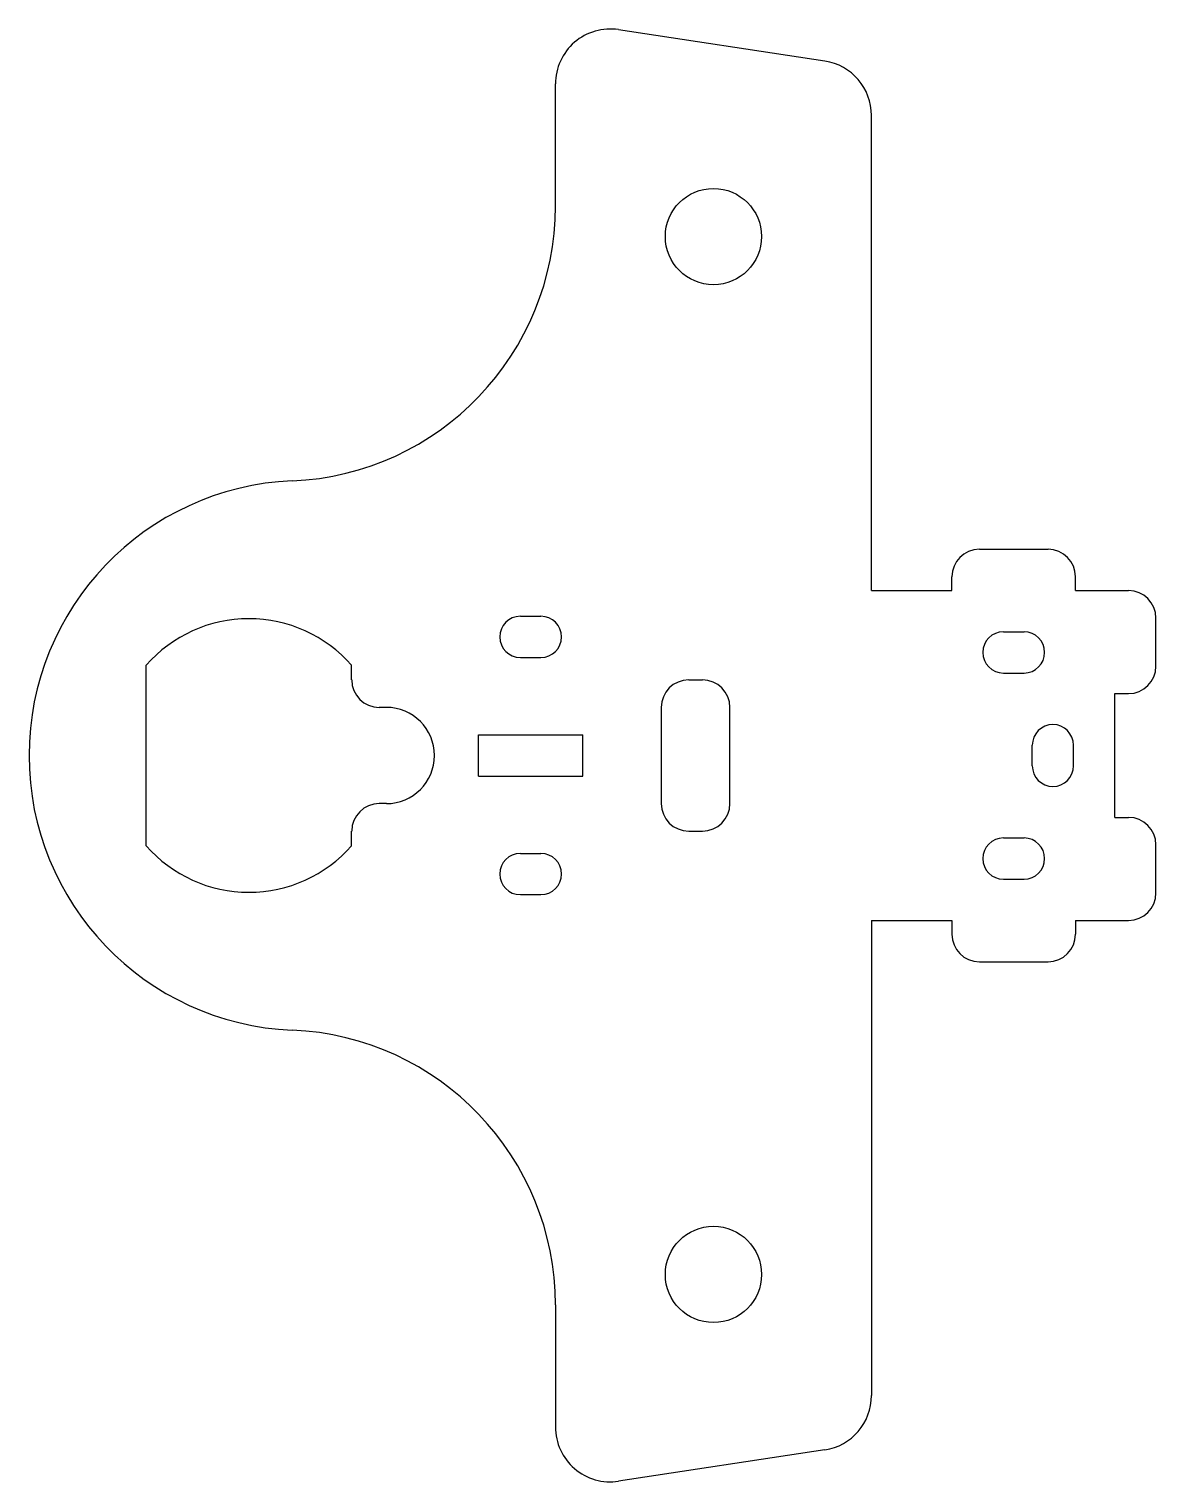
# Model space of a CAD drawing. Extents: x -124 to -42, y -251 to -145.
import ezdxf

# ---------------------------------------------------------------- set-up
doc = ezdxf.new("R2010")
doc.units = 0
doc.layers.add('VISIBLE', color=7, linetype='CONTINUOUS')

msp = doc.modelspace()

# ---------------------------------------------------------------- linework, layer by layer
at = {"layer": 'VISIBLE'}
for p, q in [((-65.95, -147.52), (-80.95, -145.24)), ((-85.55, -158.08), (-85.55, -149.19)), ((-62.55, -186.04), (-62.55, -151.48)), ((-54.7, -183.04), (-49.7, -183.04)), ((-56.7, -186.04), (-56.7, -185.04)), ((-47.7, -186.04), (-47.7, -185.04)), ((-62.55, -186.04), (-56.7, -186.04)), ((-47.7, -186.04), (-43.85, -186.04)), ((-88.1, -187.91), (-86.6, -187.91)), ((-41.85, -191.54), (-41.85, -188.04)), ((-52.95, -189.04), (-51.45, -189.04)), ((-88.1, -190.91), (-86.6, -190.91)), ((-115.33, -204.61), (-115.33, -191.47)), ((-100.38, -192.54), (-100.38, -191.47)), ((-52.95, -192.04), (-51.45, -192.04)), ((-75.85, -192.54), (-74.85, -192.54)), ((-44.85, -202.54), (-44.85, -193.54)), ((-44.85, -193.54), (-43.85, -193.54)), ((-97.85, -194.54), (-98.37, -194.54)), ((-77.85, -194.54), (-77.85, -201.54)), ((-72.85, -201.54), (-72.85, -194.54)), ((-91.15, -199.54), (-91.15, -196.54)), ((-91.15, -196.54), (-83.55, -196.54)), ((-83.55, -199.54), (-83.55, -196.54)), ((-50.85, -198.79), (-50.85, -197.29)), ((-47.85, -198.79), (-47.85, -197.29)), ((-91.15, -199.54), (-83.55, -199.54)), ((-97.85, -201.54), (-98.37, -201.54)), ((-44.85, -202.54), (-43.85, -202.54)), ((-100.38, -204.61), (-100.38, -203.54)), ((-75.85, -203.54), (-74.85, -203.54)), ((-52.95, -204.04), (-51.45, -204.04)), ((-41.85, -208.04), (-41.85, -204.54)), ((-88.1, -205.16), (-86.6, -205.16)), ((-52.95, -207.04), (-51.45, -207.04)), ((-88.1, -208.16), (-86.6, -208.16)), ((-62.55, -210.04), (-62.55, -244.6)), ((-62.55, -210.04), (-56.7, -210.04)), ((-56.7, -210.04), (-56.7, -211.04)), ((-47.7, -210.04), (-47.7, -211.04)), ((-47.7, -210.04), (-43.85, -210.04)), ((-54.7, -213.04), (-49.7, -213.04)), ((-85.55, -238), (-85.55, -246.88)), ((-65.95, -248.56), (-80.95, -250.84))]:
    msp.add_line(p, q, dxfattribs=at)
for centre in [(-74.05, -160.29), (-74.05, -235.79)]:
    msp.add_circle(centre, 3.5, dxfattribs=at)
for centre, radius, start, end in [((-81.55, -149.19), 4, 81.3475, 180), ((-66.55, -151.48), 4, 0, 81.3475), ((-105.55, -158.08), 20, 272.4358, 0), ((-103.85, -198.04), 20, 92.4358, 267.5642), ((-54.7, -185.04), 2, 90, 180), ((-49.7, -185.04), 2, 0, 90), ((-43.85, -188.04), 2, 0, 90), ((-107.85, -198.04), 9.95, 41.3007, 138.6993), ((-88.1, -189.41), 1.5, 90, 270), ((-86.6, -189.41), 1.5, 270, 90), ((-52.95, -190.54), 1.5, 90, 270), ((-51.45, -190.54), 1.5, 270, 90), ((-43.85, -191.54), 2, 270, 0), ((-98.37, -192.54), 2, 180, 270), ((-75.85, -194.54), 2, 90, 180), ((-74.85, -194.54), 2, 0, 90), ((-97.85, -198.04), 3.5, 270, 90), ((-49.35, -197.29), 1.5, 0, 180), ((-49.35, -198.79), 1.5, 180, 0), ((-98.37, -203.54), 2, 90, 180), ((-75.85, -201.54), 2, 180, 270), ((-74.85, -201.54), 2, 270, 0), ((-43.85, -204.54), 2, 0, 90), ((-107.85, -198.04), 9.95, 221.3007, 318.6993), ((-52.95, -205.54), 1.5, 90, 270), ((-51.45, -205.54), 1.5, 270, 90), ((-88.1, -206.66), 1.5, 90, 270), ((-86.6, -206.66), 1.5, 270, 90), ((-43.85, -208.04), 2, 270, 0), ((-54.7, -211.04), 2, 180, 270), ((-49.7, -211.04), 2, 270, 0), ((-105.55, -238), 20, 0, 87.5642), ((-66.55, -244.6), 4, 278.6525, 0), ((-81.55, -246.88), 4, 180, 278.6525)]:
    msp.add_arc(centre, radius, start, end, dxfattribs=at)

doc.saveas('drawing.dxf')
